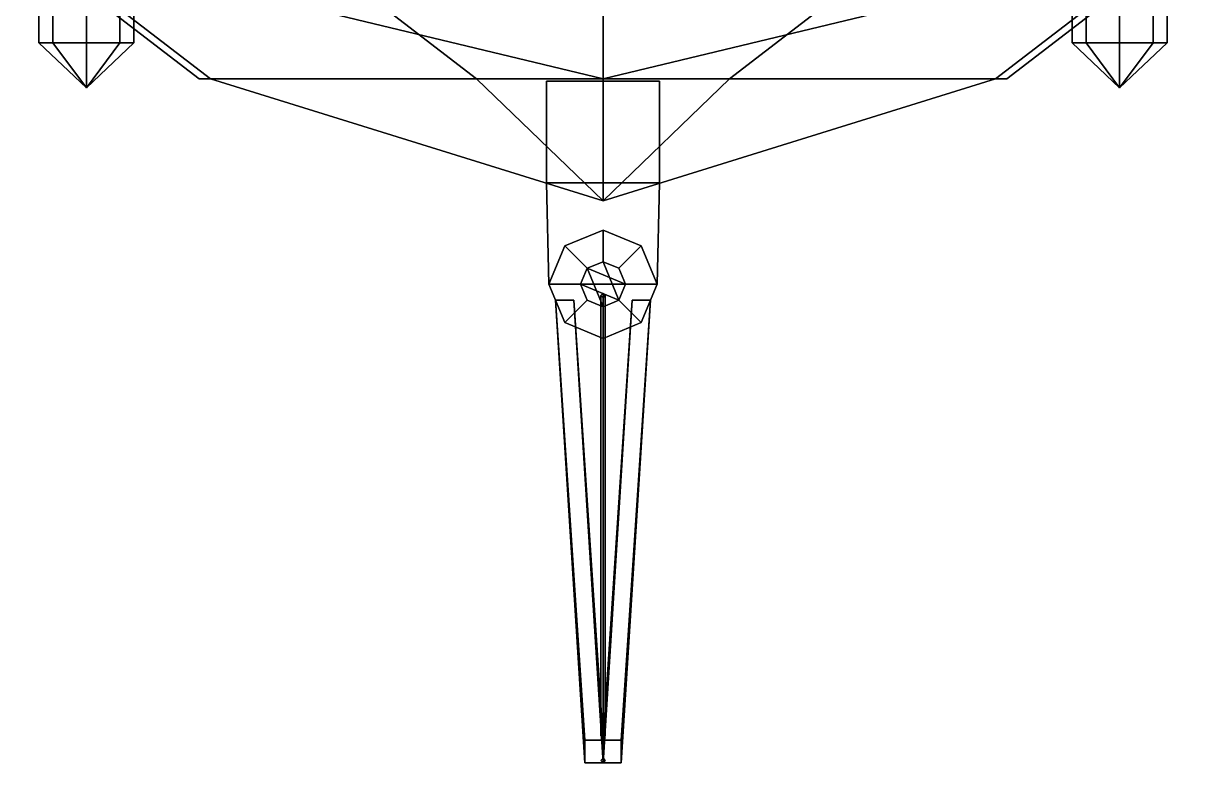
# Model space of a CAD drawing. Extents: x -4.4 to 4.4, y -34.7 to 32.2.
# Drawn here: x -2.57 to 2.57, y -34.72 to -31.44 of the extents above; entities that cross this region are included whole.
import ezdxf

# ---------------------------------------------------------------- set-up
doc = ezdxf.new("R2010")
doc.units = 0
doc.layers.get('0').update_dxf_attribs({"linetype": 'CONTINUOUS'})

msp = doc.modelspace()

# ---------------------------------------------------------------- linework, layer by layer
for points in [[(-2.5, -31.53, 2.99), (-2.4385, -31.53, 3.1385), (-2.4385, -29.8, 3.1385), (-2.5, -29.8, 2.99)], [(-2.4385, -31.53, 2.8415), (-2.5, -31.53, 2.99), (-2.5, -29.8, 2.99), (-2.4385, -29.8, 2.8415)], [(-2.29, -31.53, 2.78), (-2.4385, -31.53, 2.8415), (-2.4385, -29.8, 2.8415), (-2.29, -29.8, 2.78)], [(-2.4385, -31.53, 3.1385), (-2.29, -31.53, 3.2), (-2.29, -29.8, 3.2), (-2.4385, -29.8, 3.1385)], [(-2.1415, -31.53, 2.8415), (-2.29, -31.53, 2.78), (-2.29, -29.8, 2.78), (-2.1415, -29.8, 2.8415)], [(-2.29, -31.53, 3.2), (-2.1415, -31.53, 3.1385), (-2.1415, -29.8, 3.1385), (-2.29, -29.8, 3.2)], [(-2.1415, -31.53, 3.1385), (-2.08, -31.53, 2.99), (-2.08, -29.8, 2.99), (-2.1415, -29.8, 3.1385)], [(-2.08, -31.53, 2.99), (-2.1415, -31.53, 2.8415), (-2.1415, -29.8, 2.8415), (-2.08, -29.8, 2.99)], [(2.08, -31.53, 2.99), (2.1415, -31.53, 3.1385), (2.1415, -29.8, 3.1385), (2.08, -29.8, 2.99)], [(2.1415, -31.53, 2.8415), (2.08, -31.53, 2.99), (2.08, -29.8, 2.99), (2.1415, -29.8, 2.8415)], [(2.1415, -31.53, 3.1385), (2.29, -31.53, 3.2), (2.29, -29.8, 3.2), (2.1415, -29.8, 3.1385)], [(2.29, -31.53, 2.78), (2.1415, -31.53, 2.8415), (2.1415, -29.8, 2.8415), (2.29, -29.8, 2.78)], [(2.29, -31.53, 3.2), (2.4385, -31.53, 3.1385), (2.4385, -29.8, 3.1385), (2.29, -29.8, 3.2)], [(2.4385, -31.53, 2.8415), (2.29, -31.53, 2.78), (2.29, -29.8, 2.78), (2.4385, -29.8, 2.8415)], [(2.4385, -31.53, 3.1385), (2.5, -31.53, 2.99), (2.5, -29.8, 2.99), (2.4385, -29.8, 3.1385)], [(2.5, -31.53, 2.99), (2.4385, -31.53, 2.8415), (2.4385, -29.8, 2.8415), (2.5, -29.8, 2.99)], [(-2.49, -31.09, 0.41), (-2.55, -30.72, 0.01), (0, -31.09, 0.01), (0, -31.69, 0.45)], [(0, -31.69, 0.45), (0, -31.09, 0.01), (2.55, -30.72, 0.01), (2.49, -31.09, 0.41)], [(-2.52, -31.09, 2.07), (-2.57, -31.09, 1.13), (-1.79, -31.69, 1.17), (-1.74, -31.69, 2.11)], [(-2.57, -31.09, 1.13), (-2.49, -31.09, 0.41), (0, -31.69, 0.45), (-1.79, -31.69, 1.17)], [(-1.34, -31.09, 2.14), (-2.52, -31.09, 2.07), (-1.74, -31.69, 2.11), (-0.56, -31.69, 2.18)], [(0, -31.09, 2.1966), (-1.34, -31.09, 2.14), (-0.56, -31.69, 2.18), (0, -31.69, 2.2037)], [(0, -31.69, 2.2037), (0.56, -31.69, 2.18), (1.34, -31.09, 2.14), (0, -31.09, 2.1966)], [(1.79, -31.69, 1.17), (0, -31.69, 0.45), (2.49, -31.09, 0.41), (2.57, -31.09, 1.13)], [(0.56, -31.69, 2.18), (1.74, -31.69, 2.11), (2.52, -31.09, 2.07), (1.34, -31.09, 2.14)], [(1.74, -31.69, 2.11), (1.79, -31.69, 1.17), (2.57, -31.09, 1.13), (2.52, -31.09, 2.07)], [(-2.4385, -31.53, 3.1385), (-2.5, -31.53, 2.99), (-2.29, -31.73, 2.99)], [(-2.5, -31.53, 2.99), (-2.4385, -31.53, 2.8415), (-2.29, -31.73, 2.99)], [(-2.29, -31.53, 3.2), (-2.4385, -31.53, 3.1385), (-2.29, -31.73, 2.99)], [(-2.4385, -31.53, 2.8415), (-2.29, -31.53, 2.78), (-2.29, -31.73, 2.99)], [(-2.1415, -31.53, 3.1385), (-2.29, -31.53, 3.2), (-2.29, -31.73, 2.99)], [(-2.08, -31.53, 2.99), (-2.1415, -31.53, 3.1385), (-2.29, -31.73, 2.99)], [(-2.1415, -31.53, 2.8415), (-2.08, -31.53, 2.99), (-2.29, -31.73, 2.99)], [(-2.29, -31.53, 2.78), (-2.1415, -31.53, 2.8415), (-2.29, -31.73, 2.99)], [(2.08, -31.53, 2.99), (2.1415, -31.53, 2.8415), (2.29, -31.73, 2.99)], [(2.1415, -31.53, 3.1385), (2.08, -31.53, 2.99), (2.29, -31.73, 2.99)], [(2.1415, -31.53, 2.8415), (2.29, -31.53, 2.78), (2.29, -31.73, 2.99)], [(2.29, -31.53, 3.2), (2.1415, -31.53, 3.1385), (2.29, -31.73, 2.99)], [(2.29, -31.53, 2.78), (2.4385, -31.53, 2.8415), (2.29, -31.73, 2.99)], [(2.4385, -31.53, 2.8415), (2.5, -31.53, 2.99), (2.29, -31.73, 2.99)], [(2.5, -31.53, 2.99), (2.4385, -31.53, 3.1385), (2.29, -31.73, 2.99)], [(2.4385, -31.53, 3.1385), (2.29, -31.53, 3.2), (2.29, -31.73, 2.99)], [(-1.74, -31.69, 2.11), (-1.79, -31.69, 1.17), (0, -31.69, 0.45)], [(-1.74, -31.69, 2.11), (0, -31.69, 0.45), (0, -32.23, 1.24), (0, -32.23, 2.18)], [(-0.56, -31.69, 2.18), (-1.74, -31.69, 2.11), (0, -32.23, 2.18)], [(0, -31.69, 2.2037), (-0.56, -31.69, 2.18), (0, -32.23, 2.18), (0, -32.23, 2.1966)], [(0.25, -32.15, 2.47), (0.25, -31.7, 2.47), (-0.25, -31.7, 2.47), (-0.25, -32.15, 2.47)], [(-0.25, -31.7, 2.47), (-0.25, -31.7, 2.18), (-0.25, -32.15, 2.18), (-0.25, -32.15, 2.47)], [(0.25, -31.7, 2.47), (0.25, -31.7, 2.18), (-0.25, -31.7, 2.18), (-0.25, -31.7, 2.47)], [(0, -32.23, 2.18), (0, -32.23, 1.24), (0, -31.69, 0.45), (1.74, -31.69, 2.11)], [(0, -32.23, 2.1966), (0, -32.23, 2.18), (0.56, -31.69, 2.18), (0, -31.69, 2.2037)], [(0, -31.69, 0.45), (0, -31.69, 0.45), (1.79, -31.69, 1.17), (1.74, -31.69, 2.11)], [(0, -32.23, 2.18), (0, -32.23, 2.18), (1.74, -31.69, 2.11), (0.56, -31.69, 2.18)], [(0.25, -32.15, 2.18), (0.25, -31.7, 2.18), (0.25, -31.7, 2.47), (0.25, -32.15, 2.47)], [(-0.25, -32.15, 2.47), (-0.25, -32.15, 2.32), (-0.24, -32.6, 2.32), (-0.24, -32.6, 2.47)], [(0.24, -32.6, 2.47), (0.25, -32.15, 2.47), (-0.25, -32.15, 2.47), (-0.24, -32.6, 2.47)], [(-0.24, -32.6, 2.32), (-0.25, -32.15, 2.32), (0.25, -32.15, 2.32), (0.24, -32.6, 2.32)], [(-0.25, -32.15, 2.32), (-0.25, -32.15, 2.18), (0.25, -32.15, 2.18), (0.25, -32.15, 2.32)], [(0.24, -32.6, 2.32), (0.25, -32.15, 2.32), (0.25, -32.15, 2.47), (0.24, -32.6, 2.47)], [(0, -32.5, 1.32), (-0.0707, -32.5293, 1.32), (-0.1697, -32.4303, 2.32), (0, -32.36, 2.32)], [(0, -32.36, 2.32), (-0.1697, -32.4303, 2.32), (-0.1697, -32.4303, 3.74), (0, -32.36, 3.74)], [(-0.0707, -32.5293, 3.88), (0, -32.5, 3.88), (0, -32.36, 3.74), (-0.1697, -32.4303, 3.74)], [(0.0707, -32.5293, 1.32), (0, -32.5, 1.32), (0, -32.36, 2.32), (0.1697, -32.4303, 2.32)], [(0.1697, -32.4303, 2.32), (0, -32.36, 2.32), (0, -32.36, 3.74), (0.1697, -32.4303, 3.74)], [(0, -32.5, 3.88), (0.0707, -32.5293, 3.88), (0.1697, -32.4303, 3.74), (0, -32.36, 3.74)], [(-0.0707, -32.5293, 1.32), (-0.1, -32.6, 1.32), (-0.24, -32.6, 2.32), (-0.1697, -32.4303, 2.32)], [(-0.1697, -32.4303, 2.32), (-0.24, -32.6, 2.32), (-0.24, -32.6, 3.74), (-0.1697, -32.4303, 3.74)], [(-0.1, -32.6, 3.88), (-0.0707, -32.5293, 3.88), (-0.1697, -32.4303, 3.74), (-0.24, -32.6, 3.74)], [(0.1, -32.6, 1.32), (0.0707, -32.5293, 1.32), (0.1697, -32.4303, 2.32), (0.24, -32.6, 2.32)], [(0.0707, -32.5293, 3.88), (0.1, -32.6, 3.88), (0.24, -32.6, 3.74), (0.1697, -32.4303, 3.74)], [(0.24, -32.6, 2.32), (0.1697, -32.4303, 2.32), (0.1697, -32.4303, 3.74), (0.24, -32.6, 3.74)], [(-0.1, -32.6, 3.88), (0.0707, -32.6707, 3.88), (0.1, -32.6, 3.88), (-0.0707, -32.5293, 3.88)], [(-0.0707, -32.6707, 1.32), (-0.1, -32.6, 1.32), (-0.0707, -32.5293, 1.32), (0, -32.7, 1.32)], [(-0.0707, -32.5293, 3.88), (0.1, -32.6, 3.88), (0.0707, -32.5293, 3.88), (0, -32.5, 3.88)], [(0, -32.7, 1.32), (-0.0707, -32.5293, 1.32), (0, -32.5, 1.32), (0.0707, -32.6707, 1.32)], [(0.0707, -32.6707, 1.32), (0, -32.5, 1.32), (0.0707, -32.5293, 1.32), (0.1, -32.6, 1.32)], [(-0.1, -32.6, 1.32), (-0.0707, -32.6707, 1.32), (-0.1697, -32.7697, 2.32), (-0.24, -32.6, 2.32)], [(-0.24, -32.6, 2.32), (-0.1697, -32.7697, 2.32), (-0.1697, -32.7697, 3.74), (-0.24, -32.6, 3.74)], [(-0.0707, -32.6707, 3.88), (-0.1, -32.6, 3.88), (-0.24, -32.6, 3.74), (-0.1697, -32.7697, 3.74)], [(-0.0707, -32.6707, 3.88), (0, -32.7, 3.88), (0.0707, -32.6707, 3.88), (-0.1, -32.6, 3.88)], [(0.0707, -32.6707, 1.32), (0.1, -32.6, 1.32), (0.24, -32.6, 2.32), (0.1697, -32.7697, 2.32)], [(0.1, -32.6, 3.88), (0.0707, -32.6707, 3.88), (0.1697, -32.7697, 3.74), (0.24, -32.6, 3.74)], [(0.1697, -32.7697, 2.32), (0.24, -32.6, 2.32), (0.24, -32.6, 3.74), (0.1697, -32.7697, 3.74)], [(-0.21, -32.67, 2.53), (-0.21, -32.67, 2.32), (-0.08, -34.72, 5.91), (-0.08, -34.62, 6.06)], [(0, -34.62, 6.06), (-0.13, -32.67, 2.53), (-0.21, -32.67, 2.53), (-0.08, -34.62, 6.06)], [(-0.08, -34.72, 5.91), (-0.21, -32.67, 2.32), (-0.13, -32.67, 2.32), (0, -34.72, 5.91)], [(-0.0707, -32.6707, 1.32), (0, -32.7, 1.32), (0, -32.84, 2.32), (-0.1697, -32.7697, 2.32)], [(0, -32.7, 3.88), (-0.0707, -32.6707, 3.88), (-0.1697, -32.7697, 3.74), (0, -32.84, 3.74)], [(0, -34.72, 5.91), (-0.13, -32.67, 2.32), (-0.13, -32.67, 2.53), (0, -34.62, 6.06)], [(0, -32.64, 3.68), (-0.01, -32.65, 3.68), (-0.01, -34.6, 6), (0, -34.59, 6)], [(-0.01, -32.65, 3.68), (0, -32.66, 3.68), (0, -34.61, 6), (-0.01, -34.6, 6)], [(0.01, -32.65, 3.68), (0, -32.64, 3.68), (0, -34.59, 6), (0.01, -34.6, 6)], [(0, -32.66, 3.68), (0.01, -32.65, 3.68), (0.01, -34.6, 6), (0, -34.61, 6)], [(0.13, -32.67, 2.53), (0.13, -32.67, 2.32), (0, -34.72, 5.91), (0, -34.62, 6.06)], [(0.08, -34.62, 6.06), (0.21, -32.67, 2.53), (0.13, -32.67, 2.53), (0, -34.62, 6.06)], [(0, -34.72, 5.91), (0.13, -32.67, 2.32), (0.21, -32.67, 2.32), (0.08, -34.72, 5.91)], [(0, -32.7, 1.32), (0.0707, -32.6707, 1.32), (0.1697, -32.7697, 2.32), (0, -32.84, 2.32)], [(0.0707, -32.6707, 3.88), (0, -32.7, 3.88), (0, -32.84, 3.74), (0.1697, -32.7697, 3.74)], [(0.08, -34.72, 5.91), (0.21, -32.67, 2.32), (0.21, -32.67, 2.53), (0.08, -34.62, 6.06)], [(-0.1697, -32.7697, 2.32), (0, -32.84, 2.32), (0, -32.84, 3.74), (-0.1697, -32.7697, 3.74)], [(0, -32.84, 2.32), (0.1697, -32.7697, 2.32), (0.1697, -32.7697, 3.74), (0, -32.84, 3.74)], [(-0.08, -34.62, 6.06), (-0.08, -34.72, 5.91), (0.08, -34.72, 5.91), (0.08, -34.62, 6.06)], [(0, -34.7, 4.75), (-0.01, -34.71, 4.75), (-0.01, -34.71, 5.91), (0, -34.7, 5.91)], [(-0.01, -34.71, 4.75), (0, -34.72, 4.75), (0, -34.72, 5.91), (-0.01, -34.71, 5.91)], [(0.01, -34.71, 4.75), (0, -34.7, 4.75), (0, -34.7, 5.91), (0.01, -34.71, 5.91)], [(0, -34.72, 4.75), (0.01, -34.71, 4.75), (0.01, -34.71, 5.91), (0, -34.72, 5.91)]]:
    msp.add_3dface(points)

doc.saveas('drawing.dxf')
